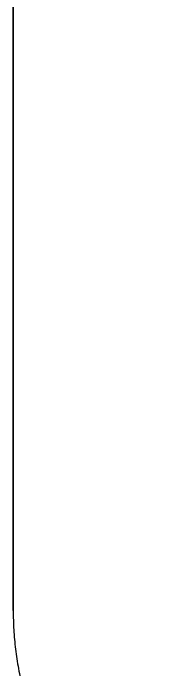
# Model space of a CAD drawing. Header units: millimetres. Extents: x 565 to 905, y -1671 to 168.
# Drawn here: x 775 to 788.8, y -1467.1 to -1404.9 of the extents above; entities that cross this region are included whole.
import ezdxf

# ---------------------------------------------------------------- set-up
doc = ezdxf.new("R2010")
doc.units = ezdxf.units.MM
doc.header["$MEASUREMENT"] = 0
doc.layers.add('V3', color=7, linetype='Continuous', true_color=0x000000)

msp = doc.modelspace()

# ---------------------------------------------------------------- linework, layer by layer
at = {"layer": 'V3'}
msp.add_line((775, -1461.455), (775, -1461.455, -15), dxfattribs=at)
for points in [[(775, -1401, -15), (775, -1431.228, -15), (775, -1461.455, -15)], [(775, -1401), (775, -1431.228), (775, -1461.455)], [(775, -1461.455, -7.5), (775, -1431.228, -7.5), (775, -1401, -7.5)]]:
    msp.add_open_spline(points, degree=2, dxfattribs=at)
for points in [[(775, -1461.455), (775, -1477.887), (788.846, -1486.735)], [(775, -1461.455, -15), (775, -1477.887, -15), (788.846, -1486.735, -15)], [(775, -1461.455, -7.5), (775, -1477.887, -7.5), (788.846, -1486.735, -7.5)]]:
    msp.add_rational_spline(points, [1, 0.877058019307, 1], degree=2, dxfattribs=at)

doc.saveas('drawing.dxf')
